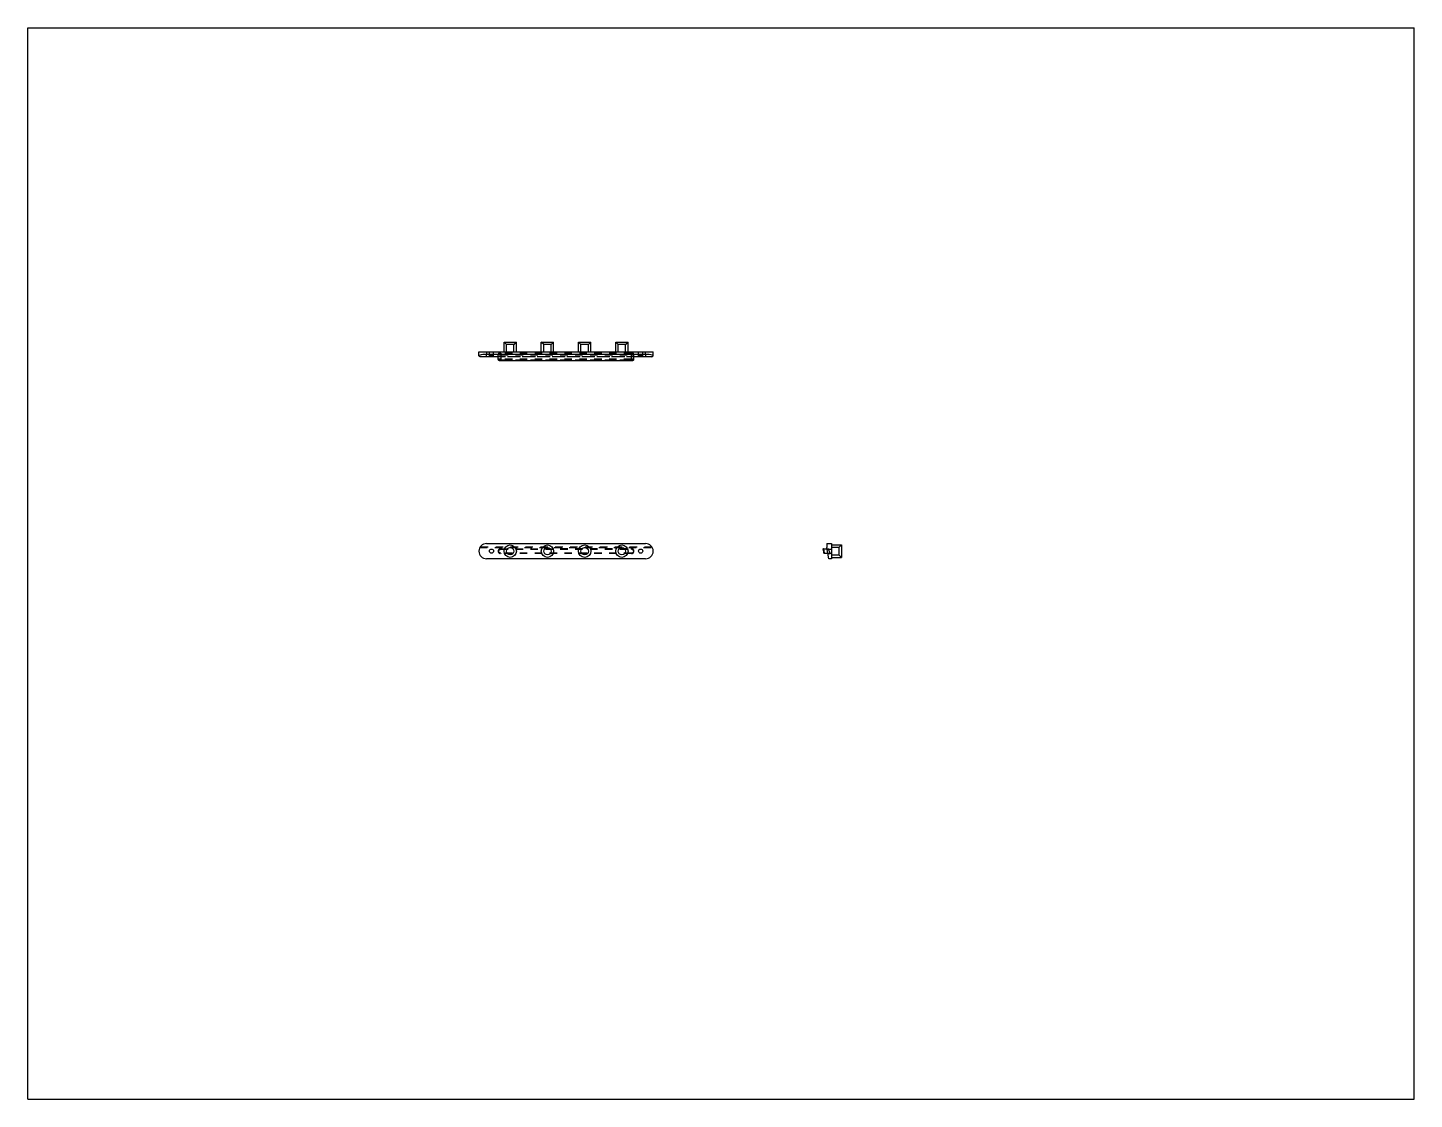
# Model space of a CAD drawing. Extents: x 0 to 1527, y 0 to 440.
# Drawn here: x 0 to 559, y 0 to 432 of the extents above; entities that cross this region are included whole.
import ezdxf

# ---------------------------------------------------------------- set-up
doc = ezdxf.new("R2010")
doc.units = 0
doc.linetypes.add('EB_DASH', pattern=[6, 3, -3])
doc.layers.get('0').update_dxf_attribs({"linetype": 'CONTINUOUS'})
doc.layers.add('DEFAULT_2', color=8, linetype='EB_DASH')

msp = doc.modelspace()

# ---------------------------------------------------------------- linework, layer by layer
at = {"color": 7, "linetype": 'CONTINUOUS'}
for p, q in [((0, 0), (0, 431.8)), ((0, 431.8), (558.8, 431.8)), ((558.8, 0), (558.8, 431.8)), ((191.957, 301.142), (191.957, 305.142)), ((191.957, 305.142), (196.957, 305.142)), ((196.957, 301.142), (196.957, 305.142)), ((206.957, 301.142), (206.957, 305.142)), ((206.957, 305.142), (211.957, 305.142)), ((211.957, 301.142), (211.957, 305.142)), ((221.957, 301.142), (221.957, 305.142)), ((221.957, 305.142), (226.957, 305.142)), ((226.957, 301.142), (226.957, 305.142)), ((236.957, 305.142), (241.957, 305.142)), ((236.957, 301.142), (236.957, 305.142)), ((241.957, 301.142), (241.957, 305.142)), ((181.857, 299.542), (181.857, 301.142)), ((181.857, 301.142), (252.057, 301.142)), ((182.213, 299.261), (189.607, 299.261)), ((189.607, 299.242), (182.325, 299.242)), ((184.907, 301.142), (184.907, 300.142)), ((249.007, 300.142), (184.907, 300.142)), ((189.607, 298.082), (189.607, 300.287)), ((190.607, 297.733), (190.607, 297.731)), ((190.607, 297.733), (243.307, 297.733)), ((190.607, 297.731), (243.307, 297.731)), ((243.307, 297.733), (243.307, 297.731)), ((244.307, 298.081), (244.307, 300.286)), ((244.307, 299.261), (251.703, 299.261)), ((251.591, 299.242), (244.307, 299.242)), ((249.007, 300.142), (249.007, 301.142)), ((252.057, 299.542), (252.057, 301.142)), ((184.907, 223.926), (249.007, 223.928)), ((322, 223.926), (322, 222.499)), ((322, 223.926), (323.9, 223.926)), ((323.9, 223.926), (323.9, 217.826)), ((320.491, 221.645), (320.491, 221.646)), ((320.688, 221.877), (322.103, 221.877)), ((321.036, 219.877), (321.007, 220.007)), ((322.496, 219.877), (321.036, 219.877)), ((322.9, 217.826), (322.018, 222.306)), ((323.9, 223.377), (327.9, 223.377)), ((323.9, 218.377), (327.9, 218.377)), ((327.9, 223.377), (327.9, 218.377)), ((249.007, 217.828), (184.907, 217.826)), ((323.9, 217.826), (322.9, 217.826)), ((0, 0), (558.8, 0))]:
    msp.add_line(p, q, dxfattribs=at)
for points in [[(189.607, 298.082), (189.611, 298.038), (189.654, 297.94), (189.725, 297.871), (189.809, 297.826), (189.908, 297.794), (190.028, 297.77), (190.17, 297.751), (190.334, 297.738), (190.512, 297.732), (190.607, 297.731)], [(243.307, 297.731), (243.394, 297.731), (243.574, 297.738), (243.739, 297.75), (243.882, 297.769), (244.004, 297.793), (244.103, 297.825), (244.188, 297.869), (244.26, 297.938), (244.303, 298.035), (244.307, 298.081)]]:
    msp.add_lwpolyline(points, dxfattribs=at)
for centre, radius in [((186.907, 220.877), 0.85), ((194.457, 220.877), 2.5), ((194.457, 220.877), 1.5), ((209.457, 220.877), 2.5), ((209.457, 220.877), 1.5), ((224.457, 220.878), 2.5), ((224.457, 220.878), 1.5), ((239.457, 220.878), 2.5), ((239.457, 220.878), 1.5), ((247.007, 220.877), 0.85)]:
    msp.add_circle(centre, radius, dxfattribs=at)
for centre, radius, start, end in [((184.907, 220.876), 3.05, 90.00172, 270.00172), ((249.007, 220.878), 3.05, 270.00172, 90.00172), ((320.688, 221.677), 0.2, 90, 189.11435), ((335.45, 224.045), 15.15, 189.10866, 195.39243), ((321.036, 220.077), 0.2, 195.4028, 270.00336), ((323, 222.499), 1, 180, 191.13338)]:
    msp.add_arc(centre, radius, start, end, dxfattribs=at)
for centre, start_param, end_param in [((184.907, 299.542), 1.5707662, 3.6294107), ((249.007, 299.542), 5.7960834, 7.8539515)]:
    msp.add_ellipse(centre, major_axis=(3.05, 0), ratio=0.1967973, start_param=start_param, end_param=end_param, dxfattribs=at)
for centre in [(186.907, 299.542), (247.007, 299.542)]:
    msp.add_ellipse(centre, major_axis=(0.85, 0), ratio=0.1967973, dxfattribs=at)
for points, knots in [([(182.213, 299.261), (182.222, 299.258), (182.258, 299.246), (182.296, 299.242), (182.325, 299.242)], [0, 0, 0, 0, 0.02770301, 0.11361481, 0.11361481, 0.11361481, 0.11361481]), ([(190.607, 298.278), (190.479, 298.278), (190.292, 298.271), (190.055, 298.244), (189.906, 298.219), (189.783, 298.189), (189.7, 298.161), (189.652, 298.135), (189.623, 298.116), (189.607, 298.095), (189.607, 298.082)], [0, 0, 0, 0, 0.3859656, 0.5603218, 0.7136761, 0.840865, 0.938256, 0.9752565, 1.0045803, 1.0439837, 1.0439837, 1.0439837, 1.0439837]), ([(251.591, 299.242), (251.601, 299.242), (251.639, 299.243), (251.676, 299.251), (251.703, 299.261)], [0, 0, 0, 0, 0.02934535, 0.11340185, 0.11340185, 0.11340185, 0.11340185]), ([(321.007, 220.007), (320.973, 220.167), (320.919, 220.432), (320.851, 220.806), (320.798, 221.118), (320.759, 221.369), (320.733, 221.548), (320.717, 221.659), (320.705, 221.748), (320.697, 221.814), (320.691, 221.854), (320.689, 221.872), (320.688, 221.877)], [0, 0, 0, 0, 0.490431, 0.811026, 1.1391628, 1.4409368, 1.5717112, 1.6841309, 1.7750764, 1.8419446, 1.8828407, 1.8966255, 1.8966255, 1.8966255, 1.8966255])]:
    msp.add_open_spline(points, degree=3, knots=knots, dxfattribs=at)
at = {"layer": 'DEFAULT_2', "color": 8, "linetype": 'EB_DASH'}
for p, q in [((192.957, 304.142), (191.957, 305.142)), ((192.957, 301.142), (192.957, 304.142)), ((195.957, 304.142), (192.957, 304.142)), ((195.957, 304.142), (196.957, 305.142)), ((195.957, 301.142), (195.957, 304.142)), ((207.957, 304.142), (206.957, 305.142)), ((207.957, 301.142), (207.957, 304.142)), ((210.957, 304.142), (207.957, 304.142)), ((210.957, 304.142), (211.957, 305.142)), ((210.957, 301.142), (210.957, 304.142)), ((222.957, 304.142), (221.957, 305.142)), ((225.957, 304.142), (222.957, 304.142)), ((222.957, 301.142), (222.957, 304.142)), ((225.957, 304.142), (226.957, 305.142)), ((225.957, 301.142), (225.957, 304.142)), ((237.957, 304.142), (236.957, 305.142)), ((240.957, 304.142), (237.957, 304.142)), ((237.957, 301.142), (237.957, 304.142)), ((240.957, 304.142), (241.957, 305.142)), ((240.957, 301.142), (240.957, 304.142)), ((184.907, 299.242), (184.907, 300.142)), ((186.057, 299.542), (186.057, 301.142)), ((187.757, 299.542), (187.757, 301.142)), ((189.607, 299.261), (244.307, 299.261)), ((244.307, 299.242), (189.607, 299.242)), ((190.607, 300.595), (190.607, 297.733)), ((243.307, 300.595), (190.607, 300.595)), ((190.607, 299.979), (243.307, 299.978)), ((243.307, 298.278), (190.607, 298.278)), ((243.307, 298.085), (190.607, 298.085)), ((190.607, 297.931), (243.307, 297.931)), ((243.307, 297.733), (243.307, 300.595)), ((246.157, 299.542), (246.157, 301.142)), ((247.857, 299.542), (247.857, 301.142)), ((249.007, 300.142), (249.007, 299.242)), ((322, 223.928), (322, 223.926)), ((323.9, 223.926), (323.9, 223.928)), ((182.213, 222.306), (251.703, 222.306)), ((251.591, 222.499), (182.325, 222.499)), ((190.607, 221.877), (243.307, 221.878)), ((190.607, 221.645), (190.607, 221.877)), ((190.607, 221.645), (243.307, 221.646)), ((243.307, 220.025), (190.607, 220.023)), ((190.607, 220.023), (190.607, 219.877)), ((243.307, 219.878), (190.607, 219.877)), ((243.307, 221.646), (243.307, 221.878)), ((243.307, 220.025), (243.307, 219.878)), ((320.688, 221.877), (320.688, 221.878)), ((320.843, 220.025), (320.843, 220.023)), ((321.035, 219.878), (321.036, 219.877)), ((322.103, 221.877), (322.736, 221.877)), ((322.132, 221.727), (323.9, 221.727)), ((322.467, 220.027), (323.9, 220.027)), ((322.496, 219.877), (323.353, 219.877)), ((323.353, 219.877), (322.736, 221.877)), ((326.9, 222.377), (323.9, 222.377)), ((323.9, 219.377), (326.9, 219.377)), ((327.9, 223.378), (326.9, 222.378)), ((326.9, 222.377), (326.9, 219.377)), ((326.9, 219.377), (327.9, 218.377)), ((327.9, 223.377), (327.9, 223.378)), ((322.9, 217.828), (322.9, 217.826)), ((323.9, 217.828), (323.9, 217.826))]:
    msp.add_line(p, q, dxfattribs=at)
for centre, start, end in [((190.607, 220.877), 90.00172, 270.00172), ((243.307, 220.878), 270.00172, 90.00172)]:
    msp.add_arc(centre, 1, start, end, dxfattribs=at)
for centre, start_param, end_param in [((190.607, 300.287), 1.5707662, 4.7123589), ((243.307, 300.286), 4.7123589, 7.8539515)]:
    msp.add_ellipse(centre, major_axis=(1, 0), ratio=0.3083407, start_param=start_param, end_param=end_param, dxfattribs=at)
for points, knots in [([(189.607, 298.082), (189.607, 298.069), (189.623, 298.049), (189.652, 298.032), (189.701, 298.01), (189.784, 297.989), (189.906, 297.968), (190.056, 297.952), (190.293, 297.935), (190.479, 297.931), (190.607, 297.931)], [0, 0, 0, 0, 0.0377917, 0.0658839, 0.1016576, 0.1969586, 0.3227112, 0.4751665, 0.6488964, 1.0337328, 1.0337328, 1.0337328, 1.0337328]), ([(190.607, 298.085), (190.554, 298.085), (190.451, 298.083), (190.3, 298.07), (190.163, 298.05), (190.044, 298.024), (189.946, 297.995), (189.873, 297.962), (189.825, 297.929), (189.804, 297.894), (189.81, 297.869), (189.822, 297.852), (189.841, 297.837), (189.879, 297.816), (189.945, 297.793), (190.042, 297.772), (190.162, 297.755), (190.3, 297.742), (190.451, 297.735), (190.554, 297.733), (190.607, 297.733)], [0, 0, 0, 0, 0.1588978, 0.3114826, 0.4517416, 0.5750108, 0.6776219, 0.7573535, 0.8139137, 0.8517578, 0.8688446, 0.8883368, 0.9122792, 0.9417418, 1.018607, 1.1193821, 1.24176, 1.3817265, 1.5342679, 1.6931636, 1.6931636, 1.6931636, 1.6931636]), ([(244.307, 298.081), (244.307, 298.094), (244.292, 298.115), (244.263, 298.135), (244.214, 298.16), (244.132, 298.189), (244.009, 298.218), (243.859, 298.243), (243.623, 298.27), (243.436, 298.278), (243.307, 298.278)], [0, 0, 0, 0, 0.0393749, 0.0686846, 0.1056728, 0.2030452, 0.3302236, 0.4835741, 0.6579321, 1.0439151, 1.0439151, 1.0439151, 1.0439151]), ([(243.307, 297.733), (243.36, 297.733), (243.464, 297.735), (243.614, 297.742), (243.752, 297.755), (243.872, 297.772), (243.97, 297.793), (244.036, 297.815), (244.074, 297.836), (244.093, 297.852), (244.105, 297.868), (244.11, 297.894), (244.09, 297.929), (244.042, 297.961), (243.969, 297.994), (243.871, 298.024), (243.752, 298.05), (243.614, 298.07), (243.464, 298.082), (243.36, 298.085), (243.307, 298.085)], [0, 0, 0, 0, 0.1588954, 0.3114376, 0.4514062, 0.5737882, 0.6745669, 0.7514352, 0.7808981, 0.804839, 0.8243269, 0.841406, 0.8792302, 0.9357739, 1.0154936, 1.1180959, 1.241357, 1.3816104, 1.5341906, 1.693085, 1.693085, 1.693085, 1.693085]), ([(243.307, 297.931), (243.436, 297.931), (243.622, 297.935), (243.858, 297.951), (244.008, 297.968), (244.131, 297.989), (244.214, 298.01), (244.263, 298.031), (244.292, 298.049), (244.307, 298.069), (244.307, 298.081)], [0, 0, 0, 0, 0.3848525, 0.5585924, 0.7110565, 0.8368157, 0.9321194, 0.9678922, 0.9959815, 1.0337593, 1.0337593, 1.0337593, 1.0337593]), ([(190.607, 220.023), (190.502, 220.023), (190.289, 220.067), (190.023, 220.25), (189.849, 220.518), (189.787, 220.831), (189.847, 221.145), (190.021, 221.416), (190.288, 221.601), (190.501, 221.645), (190.607, 221.645)], [0, 0, 0, 0, 0.3173329, 0.6317743, 0.94322, 1.2537168, 1.5655089, 1.8797166, 2.1961469, 2.513852, 2.513852, 2.513852, 2.513852]), ([(243.307, 221.646), (243.413, 221.646), (243.627, 221.603), (243.894, 221.418), (244.068, 221.147), (244.127, 220.833), (244.066, 220.52), (243.891, 220.252), (243.626, 220.069), (243.413, 220.025), (243.307, 220.025)], [0, 0, 0, 0, 0.3177036, 0.6341308, 0.9483376, 1.2601317, 1.5706333, 1.8820829, 2.1965249, 2.5138519, 2.5138519, 2.5138519, 2.5138519]), ([(320.688, 221.878), (320.684, 221.904), (320.714, 221.684), (320.727, 221.586), (320.781, 221.223), (320.828, 220.94), (320.873, 220.684), (320.907, 220.501), (320.94, 220.331), (320.971, 220.182), (320.993, 220.073), (321.009, 220), (321.018, 219.958), (321.025, 219.925), (321.03, 219.901), (321.034, 219.887), (321.034, 219.88), (321.035, 219.878)], [0, 0, 0, 0, 0.0778677, 0.2988751, 0.6278777, 1.0139942, 1.2105665, 1.3998431, 1.5748747, 1.7290873, 1.8564346, 1.9083602, 1.9516632, 1.9858905, 2.0106142, 2.0255653, 2.0305936, 2.0305936, 2.0305936, 2.0305936])]:
    msp.add_open_spline(points, degree=3, knots=knots, dxfattribs=at)

doc.saveas('drawing.dxf')
